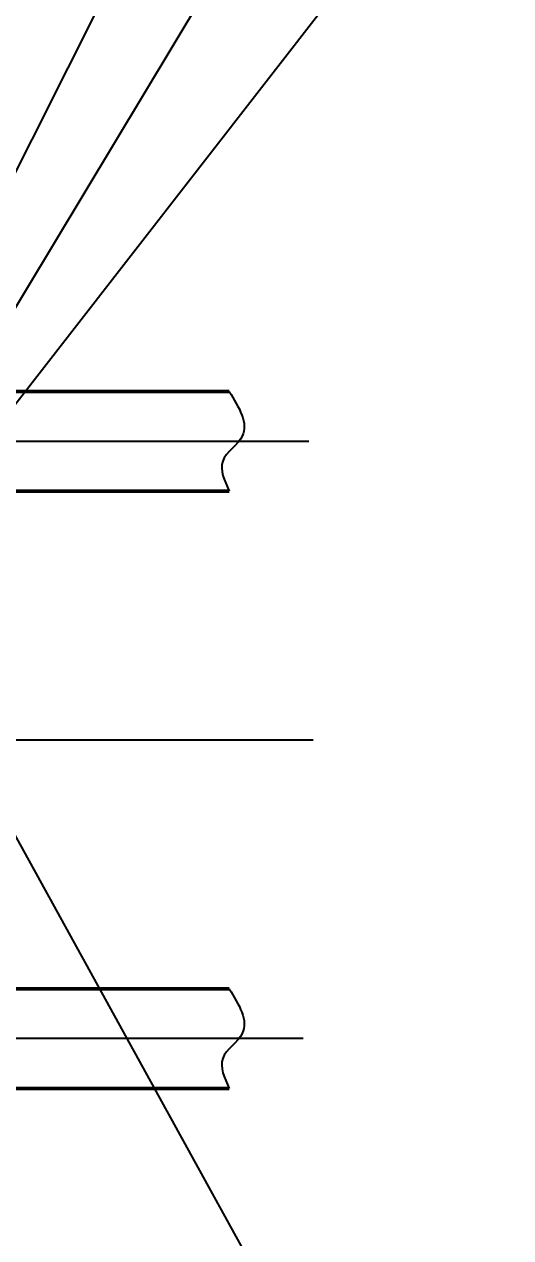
# Model space of a CAD drawing. Header units: millimetres. Extents: x -5427 to 3670, y -5891 to 948.
# Drawn here: x 1312.5 to 1351.6, y 161.8 to 259.4 of the extents above; entities that cross this region are included whole.
import ezdxf

# ---------------------------------------------------------------- set-up
doc = ezdxf.new("R2010")
doc.units = ezdxf.units.MM
doc.header["$MEASUREMENT"] = 0
doc.linetypes.add('ACAD_ISO04W100', pattern=[30, 24, -3, 0, -3])
doc.layers.add('оси', color=1, linetype='ACAD_ISO04W100')
doc.layers.add('Толстые', color=7, linetype='Continuous', lineweight=50)
doc.layers.add('Тонкие', color=140, linetype='Continuous', lineweight=25)
doc.styles.get("Standard").update_dxf_attribs({"font": 'isocpeui.ttf'})
doc.dimstyles.new('ISO-25', dxfattribs={"dimtxt": 4, "dimasz": 4, "dimexe": 1.25, "dimexo": 0, "dimtad": 1, "dimtxsty": 'Standard', "dimcen": 2.5, "dimadec": 0, "dimazin": 0, "dimtfac": 1, "dimtmove": 0, "dimatfit": 3, "dimfxl": 1, "dimarcsym": 0})

# ---------------------------------------------------------------- blocks, each defined once
blk = doc.blocks.new('*D57')
at = {"layer": 'Defpoints', "color": 0, "transparency": 16777216}
for p in [(1285.450202243368, 265.3352157158627), (1285.450202243368, 138.3359441790089), (1370.240925395517, 138.3359441790089)]:
    blk.add_point(p, dxfattribs=at)
at = {"layer": 'Тонкие', "color": 0, "lineweight": -2, "transparency": 16777216}
for p, q in [((1285.450202243368, 265.3352157158627), (1371.490925395517, 265.3352157158627)), ((1370.240925395517, 261.3352157158627), (1370.240925395517, 142.3359441790089)), ((1285.450202243368, 138.3359441790089), (1371.490925395517, 138.3359441790089))]:
    blk.add_line(p, q, dxfattribs=at)
at = {"layer": 'Тонкие', "color": 0, "transparency": 16777216}
for points in [[(1369.574258728851, 261.3352157158627), (1370.907592062184, 261.3352157158627), (1370.240925395517, 265.3352157158627)], [(1369.574258728851, 142.3359441790089), (1370.907592062184, 142.3359441790089), (1370.240925395517, 138.3359441790089)]]:
    blk.add_solid(points, dxfattribs=at)
at = {"layer": 'Тонкие', "color": 0, "transparency": 16777216, "insert": (1367.59016781976, 202.6375443235993), "char_height": 4, "attachment_point": 5, "rotation": 90}
blk.add_mtext('127*', dxfattribs=at)

msp = doc.modelspace()

# ---------------------------------------------------------------- linework, layer by layer
at = {"layer": 'оси'}
for p, q in [((1335.397422072849, 225.8355799474413), (1257.450552268201, 225.8355799474413)), ((1335.732888167326, 201.8355799474413), (1214.193026155881, 201.8355799474413)), ((1334.950359488408, 177.8355613267063), (1257.450546451205, 177.8355678916158))]:
    msp.add_line(p, q, dxfattribs=at)
at = {"layer": 'Толстые'}
for p, q in [((1328.992928135878, 229.8355799474413), (1307.450552268201, 229.8355799474413)), ((1328.992928135878, 221.8355799474413), (1307.450552268201, 221.8355799474413)), ((1328.992988234229, 181.8355799474989), (1307.450612366552, 181.8355799474989)), ((1328.992988234229, 173.8355799474989), (1307.450612366552, 173.8355799474989))]:
    msp.add_line(p, q, dxfattribs=at)
at = {"layer": 'Тонкие'}
for p, q in [((1297.000395051429, 209.8339434338325), (1361.637670213819, 292.9026754700135)), ((1306.445260705496, 236.8355799474412), (1334.670031036872, 292.9008178761233)), ((1310.06550253225, 233.7206296833932), (1345.685048970123, 292.9026754700135)), ((1308.708065609749, 199.6748908717012), (1358.912402956974, 108.6853482950901))]:
    msp.add_line(p, q, dxfattribs=at)
for points in [[(1328.992928135878, 229.8355799474413), (1330.041182910441, 226.2596097755778), (1328.463944916868, 224.2477213463573), (1328.992928135878, 221.8355799474413)], [(1328.992988234229, 181.8355799474989), (1330.041243008792, 178.2596097756355), (1328.464005015219, 176.2477213464149), (1328.992988234229, 173.8355799474989)]]:
    msp.add_spline(points, degree=3, dxfattribs=at)

# ---------------------------------------------------------------- dimensions: what is measured, and where the dimension line sits
dim = msp.add_linear_dim(base=(1370.240925395517, 138.3359441790089), p1=(1285.450202243368, 265.3352157158627), p2=(1285.450202243368, 138.3359441790089), angle=90, text='127*', dimstyle='ISO-25', dxfattribs=at)
dim.commit()
dim.dimension.update_dxf_attribs({"geometry": '*D57', "text_midpoint": (1370.240925395517, 202.6375443235993), "dimtype": 160})

doc.saveas('drawing.dxf')
